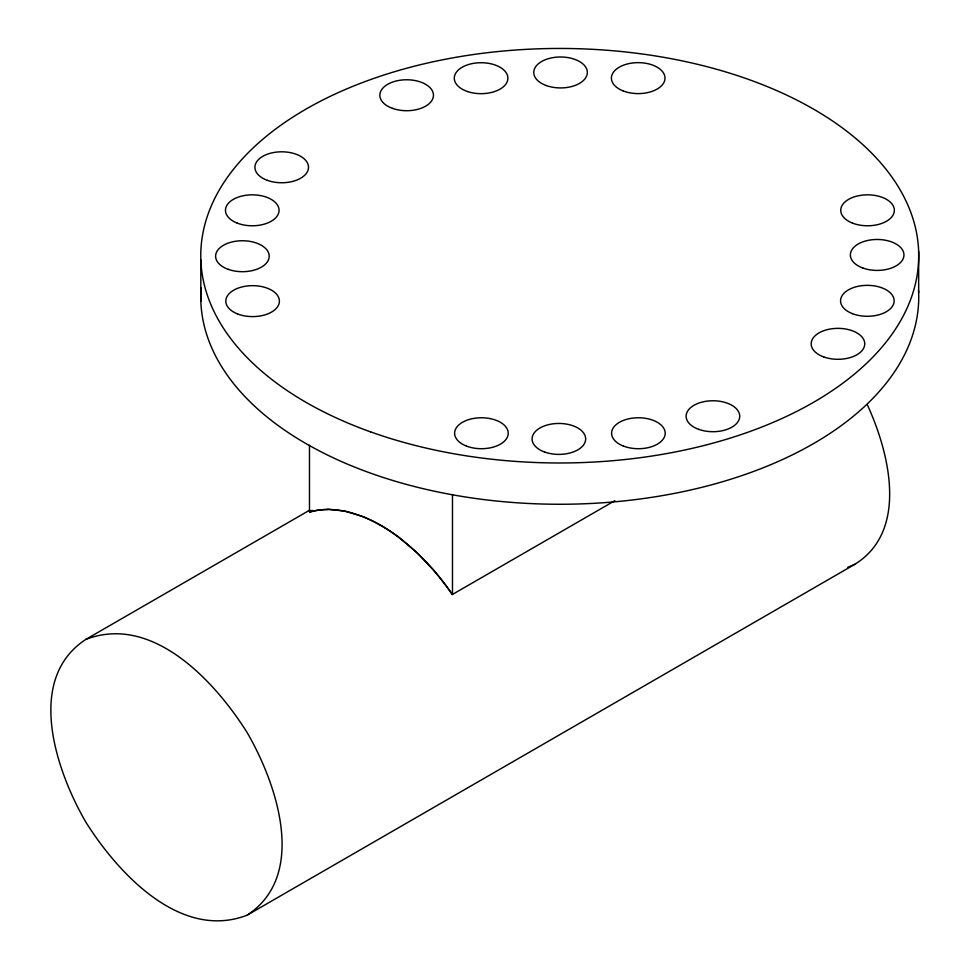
<?xml version="1.0" encoding="UTF-8"?>
<svg xmlns="http://www.w3.org/2000/svg" width="970" height="970" viewBox="0 0 970 970"><rect width="100%" height="100%" fill="white"/><g stroke="black" fill="none" stroke-linecap="round" stroke-linejoin="round"><path stroke-width="1.45" d="M85.833 639.4C152.605 613.634 215.194 681.716 247.095 732.495C276.462 782.996 308.351 875.122 247.095 915.195C180.323 940.961 117.734 872.879 85.833 822.099C56.466 771.599 24.577 679.473 85.833 639.4L309.83 510.074M312.097 510.353L309.478 511.857L309.478 445.242M451.923 593.616L452.481 594.428L614.883 500.678M247.095 915.195L854.885 564.285C908.878 530.748 889.247 452.626 867.544 405.254M310.885 511.008L310.036 511.699M854.885 564.285L847.719 567.341M327.908 509.238L345.259 511.154L363.107 516.707A169.362 97.861 60 0 1 398.864 537.234L417.27 552.936L434.051 570.518M918.663 251.436L918.663 292.722M452.481 494.494L452.481 594.428M200.826 259.996L200.826 301.282M310.17 511.99A166.682 96.236 60 0 1 451.79 593.749M918.566 290.612A358.985 207.265 0 0 1 557.253 504.254A358.985 207.265 0 0 1 201.117 287.738M434.002 570.59A176.188 101.656 60 0 1 452.384 594.525M309.539 512.002A176.188 101.632 59.7 0 1 327.993 509.456M370.722 431.917A358.985 207.265 0 0 0 918.566 262.13A358.985 207.265 0 0 0 389.952 73.102A358.985 207.265 0 0 0 370.722 431.917M467.685 91.592A26.796 15.471 0 0 0 507.892 78.194A26.796 15.471 0 0 0 467.685 64.796A26.796 15.471 0 0 0 467.685 91.592M237.25 223.124A26.796 15.471 0 0 0 278.996 211.411A26.796 15.471 0 0 0 240.56 196.389A26.796 15.471 0 0 0 237.25 223.124M623.383 446.054A26.796 15.471 0 0 0 665.129 434.342A26.796 15.471 0 0 0 626.693 419.319A26.796 15.471 0 0 0 623.383 446.054M852.351 313.637A26.796 15.471 0 0 0 894.085 301.912A26.796 15.471 0 0 0 855.625 286.914A26.796 15.471 0 0 0 852.351 313.637M623.189 90.938A26.796 15.471 0 0 0 664.935 79.225A26.796 15.471 0 0 0 626.499 64.202A26.796 15.471 0 0 0 623.189 90.938M852.533 223.124A26.796 15.471 0 0 0 894.279 211.411A26.796 15.471 0 0 0 855.843 196.389A26.796 15.471 0 0 0 852.533 223.124M466.4 446.054A26.796 15.471 0 0 0 508.147 434.342A26.796 15.471 0 0 0 469.71 419.319A26.796 15.471 0 0 0 466.4 446.054M237.577 313.94A26.796 15.471 0 0 0 279.336 302.228A26.796 15.471 0 0 0 240.899 287.217A26.796 15.471 0 0 0 237.577 313.94M823.663 356.911A26.796 15.471 0 0 0 864.731 344.423A26.796 15.471 0 0 0 825.47 330.139A26.796 15.471 0 0 0 823.663 356.911M544.582 452.008A26.796 15.471 0 0 0 585.65 439.531A26.796 15.471 0 0 0 546.389 425.236A26.796 15.471 0 0 0 544.582 452.008M267.429 180.371A26.796 15.471 0 0 0 308.496 167.883A26.796 15.471 0 0 0 269.236 153.587A26.796 15.471 0 0 0 267.429 180.371M546.255 85.542A26.796 15.471 0 0 0 587.323 73.053A26.796 15.471 0 0 0 548.062 58.77A26.796 15.471 0 0 0 546.255 85.542M863.021 268.084A26.796 15.471 0 0 0 903.943 255.45A26.796 15.471 0 0 0 864.525 241.3A26.796 15.471 0 0 0 863.021 268.084M698.776 429.37A26.796 15.471 0 0 0 739.71 416.736A26.796 15.471 0 0 0 700.291 402.586A26.796 15.471 0 0 0 698.776 429.37M228.265 269.357A26.796 15.471 0 0 0 269.199 256.723A26.796 15.471 0 0 0 229.781 242.573A26.796 15.471 0 0 0 228.265 269.357M392.51 108.385A26.796 15.471 0 0 0 433.445 95.751A26.796 15.471 0 0 0 394.014 81.601A26.796 15.471 0 0 0 392.51 108.385"/></g></svg>
